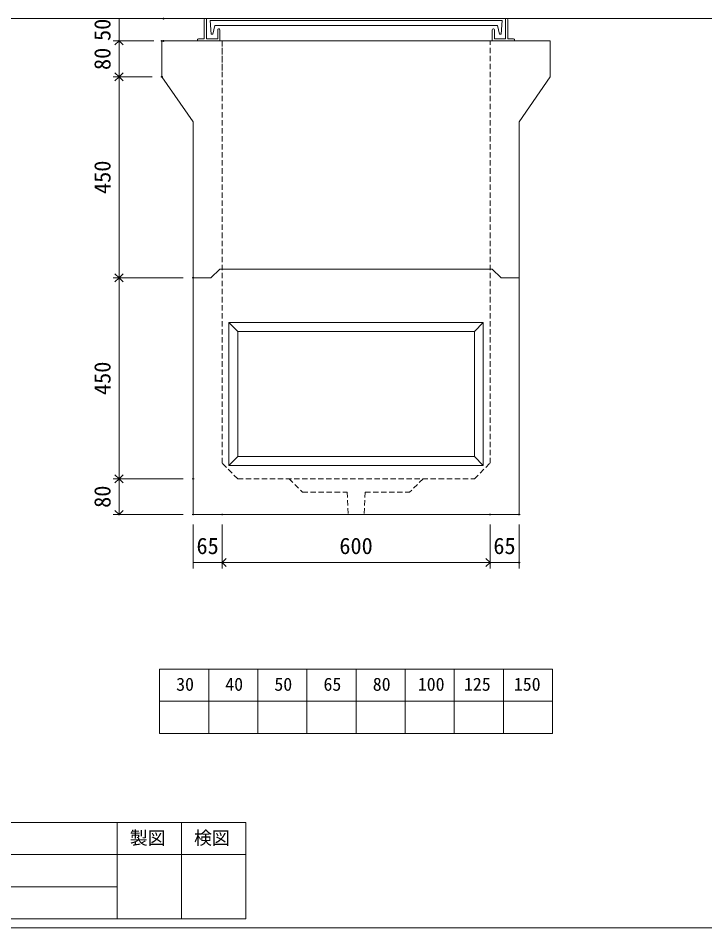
# Model space of a CAD drawing. Units: millimetres, scale not verified. Extents: x -4890 to 18490, y -2300 to 2300.
# Drawn here: x 308 to 1846, y -1975 to 61 of the extents above; entities that cross this region are included whole.
import ezdxf
from ezdxf.enums import TextEntityAlignment as Align

# ---------------------------------------------------------------- set-up
doc = ezdxf.new("R2010")
doc.units = ezdxf.units.MM
doc.header["$LTSCALE"] = 10
doc.header["$PDMODE"] = 32
doc.header["$PDSIZE"] = 2
doc.linetypes.add('DASHED1', pattern=[1.8, 1.2, -0.6])
doc.layers.add('0-1_Defpoints', color=7, linetype='Continuous')
for name, color, linetype, lineweight in [('0-2_waku', 7, 'Continuous', 18), ('0-3_gaikei', 7, 'Continuous', 18), ('0-4_kakure', 7, 'DASHED1', 5), ('0-5_sunpou', 7, 'Continuous', 5), ('0-9_uchigawa', 6, 'Continuous', 18), ('0-B_futa', 3, 'Continuous', 18), ('0-C_GL', 4, 'Continuous', 18), ('0-E_文字１', 7, 'Continuous', 18)]:
    doc.layers.add(name, color=color, linetype=linetype, lineweight=lineweight)
doc.styles.add('ＭＳ ゴシック', font='')
doc.styles.get('ＭＳ ゴシック').set_extended_font_data('MS Gothic')

# ---------------------------------------------------------------- blocks, each defined once
blk = doc.blocks.new('D51')
at = {"layer": '0-1_Defpoints'}
for p in [(2147.32, 1154.36), (2212.32, 1154.36), (2212.32, 1046.89)]:
    blk.add_point(p, dxfattribs=at)
at = {"layer": '0-5_sunpou'}
for p, q in [((2147.32, 1132.36), (2147.32, 1033.89)), ((2212.32, 1132.36), (2212.32, 1033.89)), ((2147.32, 1046.89), (2212.32, 1046.89))]:
    blk.add_line(p, q, dxfattribs=at)
at = {"layer": '0-5_sunpou', "style": 'ＭＳ ゴシック'}
blk.add_text('65', height=36.66, dxfattribs=at).set_placement((2154.82, 1054.89), align=Align.BOTTOM_LEFT)
blk = doc.blocks.new('_Open90')
at = {"layer": '0-5_sunpou'}
blk.add_line((0, 0), (-1, 0), dxfattribs=at)
blk.add_lwpolyline([(-0.5, 0.5), (0, 0), (-0.5, -0.5)], dxfattribs=at)
blk = doc.blocks.new('D52')
at = {"layer": '0-1_Defpoints'}
for p in [(2212.32, 1154.36), (2812.32, 1154.36), (2812.32, 1046.89)]:
    blk.add_point(p, dxfattribs=at)
at = {"layer": '0-5_sunpou'}
for p, q in [((2212.32, 1132.36), (2212.32, 1033.89)), ((2812.32, 1132.36), (2812.32, 1033.89)), ((2230.32, 1046.89), (2794.32, 1046.89))]:
    blk.add_line(p, q, dxfattribs=at)
at = {"layer": '0-5_sunpou', "xscale": 18, "yscale": 18, "rotation": 180}
blk.add_blockref('_Open90', (2212.32, 1046.89), dxfattribs=at)
at = {"layer": '0-5_sunpou', "xscale": 18, "yscale": 18}
blk.add_blockref('_Open90', (2812.32, 1046.89), dxfattribs=at)
at = {"layer": '0-5_sunpou', "style": 'ＭＳ ゴシック'}
blk.add_text('600', height=36.66, dxfattribs=at).set_placement((2474.82, 1054.89), align=Align.BOTTOM_LEFT)
blk = doc.blocks.new('D53')
at = {"layer": '0-1_Defpoints'}
for p in [(2812.32, 1154.36), (2877.32, 1154.36), (2877.32, 1046.89)]:
    blk.add_point(p, dxfattribs=at)
at = {"layer": '0-5_sunpou'}
for p, q in [((2812.32, 1132.36), (2812.32, 1033.89)), ((2877.32, 1132.36), (2877.32, 1033.89)), ((2812.32, 1046.89), (2877.32, 1046.89))]:
    blk.add_line(p, q, dxfattribs=at)
at = {"layer": '0-5_sunpou', "style": 'ＭＳ ゴシック'}
blk.add_text('65', height=36.66, dxfattribs=at).set_placement((2819.82, 1054.89), align=Align.BOTTOM_LEFT)
blk = doc.blocks.new('D54')
at = {"layer": '0-1_Defpoints'}
for p in [(2077.32, 2214.36), (1981.29, 2134.36), (2077.32, 2134.36)]:
    blk.add_point(p, dxfattribs=at)
at = {"layer": '0-5_sunpou'}
for p, q in [((2055.32, 2214.36), (1968.29, 2214.36)), ((1981.29, 2196.36), (1981.29, 2152.36)), ((2055.32, 2134.36), (1968.29, 2134.36))]:
    blk.add_line(p, q, dxfattribs=at)
at = {"layer": '0-5_sunpou', "xscale": 18, "yscale": 18}
for p, rotation in [((1981.29, 2214.36), 90), ((1981.29, 2134.36), 270)]:
    blk.add_blockref('_Open90', p, dxfattribs=dict(at, rotation=rotation))
at = {"layer": '0-5_sunpou', "style": 'ＭＳ ゴシック'}
blk.add_text('80', height=36.66, rotation=90, dxfattribs=at).set_placement((1973.29, 2149.36), align=Align.BOTTOM_LEFT)
blk = doc.blocks.new('D55')
at = {"layer": '0-1_Defpoints'}
for p in [(2077.32, 2134.36), (1981.29, 1684.36), (2147.32, 1684.36)]:
    blk.add_point(p, dxfattribs=at)
at = {"layer": '0-5_sunpou'}
for p, q in [((2055.32, 2134.36), (1968.29, 2134.36)), ((1981.29, 2116.36), (1981.29, 1702.36)), ((2125.32, 1684.36), (1968.29, 1684.36))]:
    blk.add_line(p, q, dxfattribs=at)
at = {"layer": '0-5_sunpou', "xscale": 18, "yscale": 18}
for p, rotation in [((1981.29, 2134.36), 90), ((1981.29, 1684.36), 270)]:
    blk.add_blockref('_Open90', p, dxfattribs=dict(at, rotation=rotation))
at = {"layer": '0-5_sunpou', "style": 'ＭＳ ゴシック'}
blk.add_text('450', height=36.66, rotation=90, dxfattribs=at).set_placement((1973.29, 1871.86), align=Align.BOTTOM_LEFT)
blk = doc.blocks.new('D56')
at = {"layer": '0-1_Defpoints'}
for p in [(2147.32, 1684.36), (1981.29, 1234.36), (2147.32, 1234.36)]:
    blk.add_point(p, dxfattribs=at)
at = {"layer": '0-5_sunpou'}
for p, q in [((2125.32, 1684.36), (1968.29, 1684.36)), ((1981.29, 1666.36), (1981.29, 1252.36)), ((2125.32, 1234.36), (1968.29, 1234.36))]:
    blk.add_line(p, q, dxfattribs=at)
at = {"layer": '0-5_sunpou', "xscale": 18, "yscale": 18}
for p, rotation in [((1981.29, 1684.36), 90), ((1981.29, 1234.36), 270)]:
    blk.add_blockref('_Open90', p, dxfattribs=dict(at, rotation=rotation))
at = {"layer": '0-5_sunpou', "style": 'ＭＳ ゴシック'}
blk.add_text('450', height=36.66, rotation=90, dxfattribs=at).set_placement((1973.29, 1421.86), align=Align.BOTTOM_LEFT)
blk = doc.blocks.new('D57')
at = {"layer": '0-1_Defpoints'}
for p in [(2147.32, 1234.36), (1981.29, 1154.36), (2147.32, 1154.36)]:
    blk.add_point(p, dxfattribs=at)
at = {"layer": '0-5_sunpou'}
for p, q in [((2125.32, 1234.36), (1968.29, 1234.36)), ((1981.29, 1216.36), (1981.29, 1172.36)), ((2125.32, 1154.36), (1968.29, 1154.36))]:
    blk.add_line(p, q, dxfattribs=at)
at = {"layer": '0-5_sunpou', "xscale": 18, "yscale": 18}
for p, rotation in [((1981.29, 1234.36), 90), ((1981.29, 1154.36), 270)]:
    blk.add_blockref('_Open90', p, dxfattribs=dict(at, rotation=rotation))
at = {"layer": '0-5_sunpou', "style": 'ＭＳ ゴシック'}
blk.add_text('80', height=36.66, rotation=90, dxfattribs=at).set_placement((1973.29, 1169.36), align=Align.BOTTOM_LEFT)
blk = doc.blocks.new('D74')
at = {"layer": '0-1_Defpoints'}
for p in [(2081.05, 2264.36), (1981.29, 2214.36), (2081.05, 2214.36)]:
    blk.add_point(p, dxfattribs=at)
at = {"layer": '0-5_sunpou'}
for p, q in [((2059.05, 2264.36), (1968.29, 2264.36)), ((1981.29, 2264.36), (1981.29, 2214.36)), ((2059.05, 2214.36), (1968.29, 2214.36))]:
    blk.add_line(p, q, dxfattribs=at)
at = {"layer": '0-5_sunpou', "style": 'ＭＳ ゴシック'}
blk.add_text('50', height=36.66, rotation=90, dxfattribs=at).set_placement((1973.29, 2214.36), align=Align.BOTTOM_LEFT)

msp = doc.modelspace()

# ---------------------------------------------------------------- linework, layer by layer
at = {"layer": '0-2_waku'}
for p, q in [((624.94, -1396.26), (624.94, -1540.26)), ((624.94, -1396.26), (624.94, -1540.26)), ((624.94, -1396.26), (624.94, -1540.26)), ((624.94, -1396.26), (624.94, -1540.26)), ((624.94, -1396.26), (1504.94, -1396.26)), ((734.94, -1396.26), (734.94, -1540.26)), ((844.94, -1396.26), (844.94, -1540.26)), ((844.94, -1396.26), (844.94, -1540.26)), ((954.94, -1396.26), (954.94, -1540.26)), ((1064.94, -1396.26), (1064.94, -1540.26)), ((1174.94, -1396.26), (1174.94, -1540.26)), ((1284.94, -1396.26), (1284.94, -1540.26)), ((1394.94, -1396.26), (1394.94, -1540.26)), ((1504.94, -1396.26), (1504.94, -1540.26)), ((624.94, -1468.26), (1504.94, -1468.26)), ((624.94, -1540.26), (1504.94, -1540.26)), ((-1210.06, -1739.26), (817.94, -1739.26)), ((529.94, -1739.26), (529.94, -1955.26)), ((529.94, -1739.26), (529.94, -1955.26)), ((673.94, -1739.26), (673.94, -1955.26)), ((817.94, -1739.26), (817.94, -1955.26)), ((-1210.06, -1811.26), (817.94, -1811.26)), ((-1210.06, -1883.26), (529.94, -1883.26)), ((-1210.06, -1955.26), (817.94, -1955.26)), ((-1230.06, -1975.26), (4889.94, -1975.26)), ((-1230.06, -1975.26), (4889.94, -1975.26))]:
    msp.add_line(p, q, dxfattribs=at)
at = {"layer": '0-3_gaikei'}
for p, q in [((629.94, 9.74), (629.94, -70.26)), ((629.94, 9.74), (1499.94, 9.74)), ((1499.94, 9.74), (1499.94, -70.26)), ((699.94, -171.26), (629.94, -70.26)), ((1429.94, -171.26), (1499.94, -70.26)), ((699.94, -1050.26), (699.94, -171.26)), ((1429.94, -171.26), (1429.94, -220.26)), ((1429.94, -1050.26), (1429.94, -171.26)), ((759.94, -501.26), (739.94, -520.26)), ((759.94, -501.26), (739.94, -520.26)), ((759.94, -501.26), (739.94, -520.26)), ((759.94, -501.26), (1369.94, -501.26)), ((1389.94, -520.26), (1369.94, -501.26)), ((699.94, -520.26), (739.94, -520.26)), ((699.94, -520.26), (739.94, -520.26)), ((699.94, -520.26), (739.94, -520.26)), ((1389.94, -520.26), (1429.94, -520.26)), ((1429.94, -520.26), (1389.94, -520.26)), ((1429.94, -520.26), (1389.94, -520.26)), ((1429.94, -520.26), (1389.94, -520.26)), ((699.94, -1050.26), (1429.94, -1050.26)), ((699.94, -1050.26), (1429.94, -1050.26))]:
    msp.add_line(p, q, dxfattribs=at)
for points in [[(1389.94, -520.26), (1369.94, -501.26), (1389.94, -520.26)], [(1389.94, -520.26), (1429.94, -520.26), (1389.94, -520.26)]]:
    msp.add_lwpolyline(points, dxfattribs=at)
at = {"layer": '0-4_kakure'}
for p, q in [((764.94, 9.74), (764.94, -70.26)), ((764.94, -935.26), (764.94, 9.74)), ((1364.94, -935.26), (1364.94, 9.74)), ((799.94, -970.26), (764.94, -935.26)), ((1329.94, -970.26), (1364.94, -935.26)), ((799.94, -970.26), (1329.94, -970.26)), ((914.94, -970.26), (944.94, -1000.26)), ((1214.94, -970.26), (1184.94, -1000.26)), ((1084.94, -1000.26), (1082.94, -1050.26)), ((1084.94, -1000.26), (1184.94, -1000.26))]:
    msp.add_line(p, q, dxfattribs=at)
msp.add_lwpolyline([(944.94, -1000.26), (1044.94, -1000.26), (1046.94, -1050.26)], dxfattribs=at)
at = {"layer": '0-9_uchigawa'}
for p, q in [((779.94, -620.26), (779.94, -940.26)), ((779.94, -620.26), (1349.94, -620.26)), ((779.94, -620.26), (799.94, -640.26)), ((1329.94, -640.26), (1349.94, -620.26)), ((1349.94, -620.26), (1349.94, -940.26)), ((799.94, -640.26), (799.94, -920.26)), ((799.94, -640.26), (799.94, -920.26)), ((799.94, -640.26), (1329.94, -640.26)), ((1329.94, -640.26), (1329.94, -920.26)), ((1329.94, -640.26), (1329.94, -920.26)), ((779.94, -940.26), (799.94, -920.26)), ((799.94, -920.26), (1064.94, -920.26)), ((1064.94, -920.26), (1329.94, -920.26)), ((1349.94, -940.26), (1329.94, -920.26)), ((779.94, -940.26), (1064.94, -940.26)), ((1064.94, -940.26), (1349.94, -940.26))]:
    msp.add_line(p, q, dxfattribs=at)
at = {"layer": '0-B_futa'}
for p, q in [((724.94, 57.74), (724.94, 14.74)), ((726.94, 59.74), (729.94, 59.74)), ((729.94, 59.74), (729.94, 14.74)), ((737.76, 55.24), (1392.09, 55.24)), ((737.76, 55.24), (740.24, 25.24)), ((748.27, 44.24), (743.96, 25.24)), ((748.27, 44.24), (1381.61, 44.24)), ((1381.61, 44.24), (1385.93, 25.24)), ((1392.09, 55.24), (1389.84, 25.24)), ((1399.94, 59.74), (1399.94, 14.74)), ((1399.94, 59.74), (1402.94, 59.74)), ((1404.94, 57.74), (1404.94, 14.74)), ((740.24, 25.24), (743.96, 25.24)), ((754.94, 34.74), (754.94, 14.74)), ((756.94, 36.74), (757.94, 36.74)), ((759.94, 34.74), (759.94, 9.74)), ((1369.94, 34.74), (1369.94, 9.74)), ((1372.94, 36.74), (1371.94, 36.74)), ((1374.94, 34.74), (1374.94, 14.74)), ((1389.84, 25.24), (1385.93, 25.24)), ((709.94, 12.74), (709.94, 11.74)), ((711.94, 14.74), (724.94, 14.74)), ((759.94, 9.74), (711.94, 9.74)), ((729.94, 14.74), (754.94, 14.74)), ((1369.94, 9.74), (1417.94, 9.74)), ((1399.94, 14.74), (1374.94, 14.74)), ((1417.94, 14.74), (1404.94, 14.74)), ((1419.94, 12.74), (1419.94, 11.74))]:
    msp.add_line(p, q, dxfattribs=at)
for centre, start, end in [((726.94, 57.74), 90, 180), ((1402.94, 57.74), 0, 90), ((756.94, 34.74), 90, 180), ((757.94, 34.74), 0, 90), ((1371.94, 34.74), 90, 180), ((1372.94, 34.74), 0, 90), ((711.94, 12.74), 90, 180), ((711.94, 11.74), 180, 270), ((1417.94, 12.74), 0, 90), ((1417.94, 11.74), 270, 0)]:
    msp.add_arc(centre, 2, start, end, dxfattribs=at)
at = {"layer": '0-C_GL'}
msp.add_line((-1230.06, 59.74), (4889.94, 59.74), dxfattribs=at)

# ---------------------------------------------------------------- block references
at = {"layer": '0-5_sunpou'}
for name in ['D74', 'D54', 'D55', 'D56', 'D57', 'D51', 'D52', 'D53']:
    msp.add_blockref(name, (-1447.37, -2204.62), dxfattribs=at)

# ---------------------------------------------------------------- texts
at = {"layer": '0-E_文字１', "style": 'ＭＳ ゴシック'}
for s, p in [('30', (661.95, -1453.51)), ('40', (771.95, -1453.51)), ('50', (881.95, -1453.51)), ('65', (991.95, -1453.51)), ('80', (1102.36, -1453.51)), ('100', (1203.23, -1453.51)), ('125', (1306.62, -1453.51)), ('150', (1418.38, -1453.51)), ('製図', (558, -1797.51)), ('検図', (702, -1797.51))]:
    msp.add_text(s, height=29.33, dxfattribs=at).set_placement(p, align=Align.BOTTOM_LEFT)

doc.saveas('drawing.dxf')
